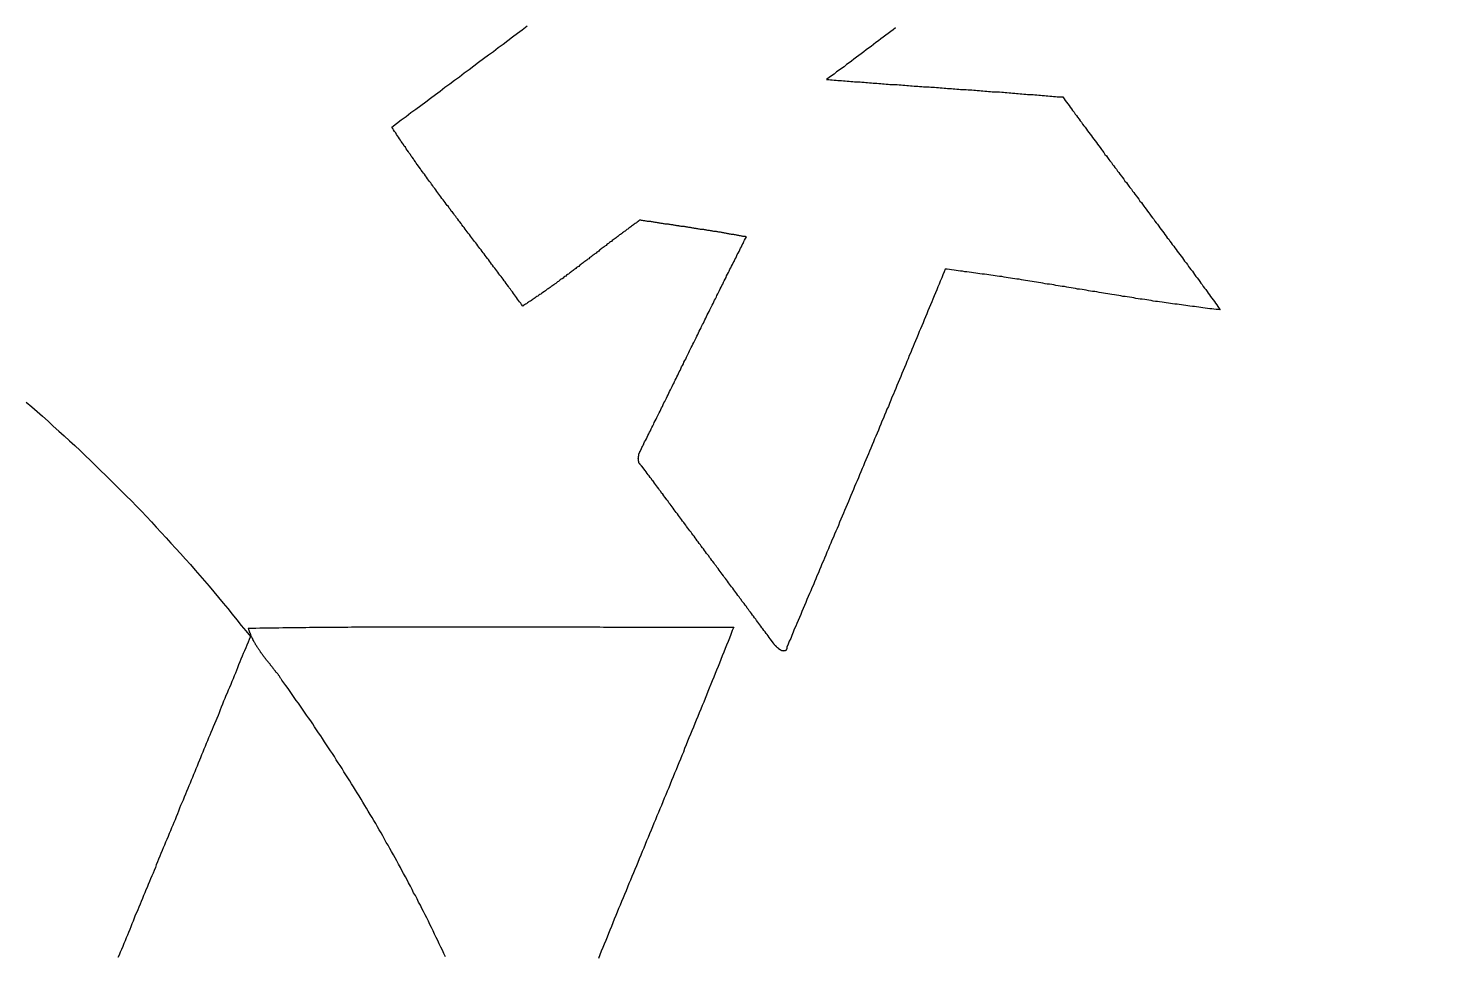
# Model space of a CAD drawing. Extents: x 0 to 712, y 0 to 505.
# Drawn here: x 208.7 to 229.75, y 450.17 to 463.92 of the extents above; entities that cross this region are included whole.
import ezdxf

# ---------------------------------------------------------------- set-up
doc = ezdxf.new("R2010")
doc.units = 0
doc.layers.add('GRAVIRANJE', color=3, linetype='CONTINUOUS')
doc.layers.add('IZREZ', color=7, linetype='CONTINUOUS')

msp = doc.modelspace()

# ---------------------------------------------------------------- linework, layer by layer
at = {"layer": 'GRAVIRANJE'}
for points in [[(221.541, 463.925), (221.507, 463.899), (221.472, 463.873), (221.433, 463.843), (221.398, 463.816), (221.358, 463.79), (221.324, 463.764), (221.289, 463.734), (221.25, 463.708), (221.215, 463.681), (221.18, 463.651), (221.141, 463.625), (221.106, 463.599), (221.071, 463.572), (221.032, 463.542), (220.997, 463.516), (220.962, 463.49), (220.923, 463.464), (220.888, 463.433), (220.853, 463.407), (220.814, 463.381), (220.779, 463.35), (220.74, 463.324), (220.705, 463.298), (220.67, 463.272), (220.631, 463.241), (220.596, 463.215), (220.561, 463.189), (220.522, 463.159), (220.553, 463.159), (220.579, 463.154), (220.605, 463.154), (220.635, 463.15), (220.661, 463.15), (220.688, 463.146), (220.718, 463.146), (220.744, 463.146), (220.77, 463.141), (220.797, 463.141), (220.827, 463.137), (220.853, 463.137), (220.879, 463.133), (220.91, 463.133), (220.936, 463.128), (220.962, 463.128), (220.993, 463.124), (221.019, 463.124), (221.045, 463.119), (221.075, 463.119), (221.101, 463.115), (221.128, 463.115), (221.158, 463.111), (221.184, 463.111), (221.21, 463.106), (221.241, 463.106), (221.267, 463.106), (221.293, 463.102), (221.324, 463.102), (221.35, 463.098), (221.376, 463.098), (221.402, 463.093), (221.433, 463.093), (221.459, 463.089), (221.485, 463.089), (221.515, 463.085), (221.541, 463.085), (221.568, 463.085), (221.598, 463.08), (221.624, 463.08), (221.65, 463.076), (221.681, 463.076), (221.707, 463.072), (221.733, 463.072), (221.764, 463.067), (221.79, 463.067), (221.816, 463.063), (221.846, 463.063), (221.872, 463.063), (221.899, 463.058), (221.929, 463.058), (221.955, 463.054), (221.981, 463.054), (222.012, 463.05), (222.038, 463.05), (222.064, 463.045), (222.095, 463.045), (222.121, 463.045), (222.147, 463.041), (222.177, 463.041), (222.204, 463.037), (222.23, 463.037), (222.26, 463.032), (222.286, 463.032), (222.312, 463.028), (222.343, 463.028), (222.369, 463.028), (222.395, 463.024), (222.421, 463.024), (222.452, 463.019), (222.478, 463.019), (222.504, 463.015), (222.535, 463.015), (222.561, 463.011), (222.587, 463.011), (222.617, 463.006), (222.643, 463.006), (222.67, 463.006), (222.7, 463.002), (222.726, 463.002), (222.752, 462.997), (222.783, 462.997), (222.809, 462.993), (222.835, 462.993), (222.866, 462.989), (222.892, 462.989), (222.918, 462.984), (222.948, 462.984), (222.975, 462.98), (223.001, 462.98), (223.031, 462.98), (223.057, 462.976), (223.083, 462.976), (223.114, 462.971), (223.14, 462.971), (223.166, 462.967), (223.192, 462.967), (223.223, 462.963), (223.249, 462.963), (223.275, 462.958), (223.306, 462.958), (223.332, 462.954), (223.358, 462.954), (223.388, 462.95), (223.414, 462.95), (223.441, 462.945), (223.471, 462.945), (223.497, 462.941), (223.523, 462.941), (223.554, 462.937), (223.58, 462.937), (223.606, 462.932), (223.632, 462.932), (223.663, 462.928), (223.689, 462.928), (223.715, 462.923), (223.746, 462.923), (223.772, 462.919), (223.798, 462.919), (223.828, 462.915), (223.854, 462.915), (223.881, 462.91), (223.911, 462.91), (223.937, 462.906), (223.963, 462.906), (223.989, 462.902), (224.02, 462.902), (224.037, 462.876), (224.055, 462.849), (224.072, 462.823), (224.094, 462.801), (224.111, 462.775), (224.129, 462.749), (224.146, 462.727), (224.164, 462.701), (224.185, 462.675), (224.203, 462.649), (224.22, 462.627), (224.238, 462.601), (224.26, 462.575), (224.277, 462.549), (224.294, 462.527), (224.312, 462.501), (224.329, 462.475), (224.351, 462.453), (224.368, 462.427), (224.386, 462.401), (224.403, 462.375), (224.425, 462.353), (224.442, 462.327), (224.46, 462.301), (224.477, 462.279), (224.499, 462.253), (224.517, 462.226), (224.534, 462.205), (224.551, 462.179), (224.573, 462.152), (224.591, 462.126), (224.608, 462.105), (224.625, 462.078), (224.643, 462.052), (224.665, 462.03), (224.682, 462.004), (224.7, 461.978), (224.717, 461.956), (224.739, 461.93), (224.756, 461.904), (224.774, 461.882), (224.791, 461.856), (224.813, 461.83), (224.83, 461.804), (224.848, 461.782), (224.865, 461.756), (224.887, 461.73), (224.904, 461.708), (224.922, 461.682), (224.939, 461.656), (224.961, 461.634), (224.978, 461.608), (224.996, 461.582), (225.013, 461.56), (225.035, 461.534), (225.052, 461.508), (225.07, 461.486), (225.087, 461.46), (225.109, 461.434), (225.126, 461.412), (225.144, 461.386), (225.161, 461.36), (225.183, 461.338), (225.2, 461.312), (225.218, 461.286), (225.235, 461.264), (225.253, 461.238), (225.274, 461.212), (225.292, 461.185), (225.309, 461.164), (225.327, 461.137), (225.349, 461.111), (225.366, 461.09), (225.383, 461.063), (225.401, 461.037), (225.423, 461.016), (225.44, 460.989), (225.457, 460.963), (225.475, 460.941), (225.497, 460.915), (225.514, 460.889), (225.531, 460.867), (225.549, 460.841), (225.566, 460.815), (225.588, 460.793), (225.606, 460.767), (225.623, 460.741), (225.64, 460.715), (225.662, 460.693), (225.68, 460.667), (225.697, 460.641), (225.714, 460.619), (225.732, 460.593), (225.754, 460.567), (225.771, 460.545), (225.789, 460.519), (225.806, 460.493), (225.823, 460.471), (225.845, 460.445), (225.863, 460.419), (225.88, 460.393), (225.897, 460.371), (225.915, 460.345), (225.937, 460.319), (225.954, 460.297), (225.971, 460.271), (225.989, 460.244), (226.006, 460.223), (226.028, 460.197), (226.046, 460.17), (226.063, 460.144), (226.08, 460.123), (226.098, 460.096), (226.115, 460.07), (226.137, 460.048), (226.154, 460.022), (226.172, 459.996), (226.189, 459.97), (226.207, 459.948), (226.224, 459.922), (226.246, 459.896), (226.263, 459.87), (226.281, 459.848), (226.298, 459.822), (226.316, 459.796), (226.333, 459.77), (226.35, 459.748), (226.32, 459.752), (226.289, 459.752), (226.255, 459.757), (226.224, 459.761), (226.194, 459.765), (226.159, 459.77), (226.128, 459.774), (226.093, 459.778), (226.063, 459.783), (226.032, 459.787), (225.998, 459.791), (225.967, 459.796), (225.937, 459.8), (225.902, 459.805), (225.871, 459.809), (225.841, 459.813), (225.806, 459.818), (225.775, 459.822), (225.741, 459.826), (225.71, 459.831), (225.68, 459.835), (225.645, 459.839), (225.614, 459.844), (225.584, 459.848), (225.549, 459.852), (225.518, 459.857), (225.488, 459.861), (225.453, 459.866), (225.423, 459.87), (225.392, 459.874), (225.357, 459.879), (225.327, 459.887), (225.292, 459.892), (225.261, 459.896), (225.231, 459.9), (225.196, 459.905), (225.166, 459.909), (225.135, 459.913), (225.1, 459.918), (225.07, 459.927), (225.039, 459.931), (225.004, 459.935), (224.974, 459.94), (224.943, 459.944), (224.909, 459.948), (224.878, 459.957), (224.848, 459.961), (224.813, 459.966), (224.782, 459.97), (224.747, 459.974), (224.717, 459.979), (224.686, 459.987), (224.652, 459.992), (224.621, 459.996), (224.591, 460.001), (224.556, 460.005), (224.525, 460.014), (224.495, 460.018), (224.46, 460.022), (224.429, 460.027), (224.399, 460.031), (224.364, 460.04), (224.334, 460.044), (224.303, 460.048), (224.268, 460.053), (224.238, 460.057), (224.207, 460.066), (224.172, 460.07), (224.142, 460.075), (224.107, 460.079), (224.077, 460.083), (224.046, 460.092), (224.011, 460.096), (223.981, 460.101), (223.95, 460.105), (223.915, 460.109), (223.885, 460.118), (223.854, 460.123), (223.82, 460.127), (223.789, 460.131), (223.759, 460.136), (223.724, 460.144), (223.693, 460.149), (223.658, 460.153), (223.628, 460.157), (223.597, 460.162), (223.563, 460.17), (223.532, 460.175), (223.502, 460.179), (223.467, 460.184), (223.436, 460.188), (223.406, 460.192), (223.371, 460.201), (223.34, 460.205), (223.306, 460.21), (223.275, 460.214), (223.245, 460.218), (223.21, 460.223), (223.179, 460.227), (223.149, 460.231), (223.114, 460.24), (223.083, 460.244), (223.049, 460.249), (223.018, 460.253), (222.988, 460.258), (222.953, 460.262), (222.922, 460.266), (222.892, 460.271), (222.857, 460.275), (222.826, 460.279), (222.792, 460.284), (222.761, 460.288), (222.731, 460.292), (222.696, 460.297), (222.665, 460.301), (222.63, 460.305), (222.6, 460.31), (222.569, 460.314), (222.535, 460.319), (222.504, 460.323), (222.469, 460.327), (222.439, 460.332), (222.408, 460.336), (222.373, 460.34), (222.343, 460.345), (222.308, 460.349), (222.278, 460.353), (222.26, 460.31), (222.243, 460.266), (222.225, 460.223), (222.204, 460.175), (222.186, 460.131), (222.169, 460.088), (222.151, 460.044), (222.134, 460.001), (222.112, 459.957), (222.095, 459.909), (222.077, 459.866), (222.06, 459.822), (222.042, 459.778), (222.021, 459.735), (222.003, 459.691), (221.986, 459.643), (221.968, 459.6), (221.951, 459.556), (221.929, 459.513), (221.912, 459.469), (221.894, 459.426), (221.877, 459.382), (221.859, 459.334), (221.838, 459.291), (221.82, 459.247), (221.803, 459.203), (221.785, 459.16), (221.768, 459.116), (221.746, 459.073), (221.729, 459.025), (221.711, 458.981), (221.694, 458.938), (221.676, 458.894), (221.655, 458.851), (221.637, 458.807), (221.62, 458.763), (221.602, 458.716), (221.581, 458.672), (221.563, 458.628), (221.546, 458.585), (221.528, 458.541), (221.511, 458.498), (221.489, 458.454), (221.472, 458.411), (221.454, 458.363), (221.437, 458.319), (221.415, 458.276), (221.398, 458.232), (221.38, 458.188), (221.363, 458.145), (221.341, 458.101), (221.324, 458.053), (221.306, 458.01), (221.289, 457.966), (221.271, 457.923), (221.25, 457.879), (221.232, 457.836), (221.215, 457.792), (221.197, 457.749), (221.175, 457.701), (221.158, 457.657), (221.141, 457.613), (221.123, 457.57), (221.101, 457.526), (221.084, 457.483), (221.067, 457.439), (221.049, 457.396), (221.027, 457.348), (221.01, 457.304), (220.993, 457.261), (220.975, 457.217), (220.953, 457.174), (220.936, 457.13), (220.918, 457.086), (220.901, 457.043), (220.879, 456.999), (220.862, 456.951), (220.844, 456.908), (220.827, 456.864), (220.805, 456.821), (220.788, 456.777), (220.77, 456.734), (220.753, 456.69), (220.731, 456.646), (220.714, 456.603), (220.696, 456.555), (220.679, 456.511), (220.657, 456.468), (220.64, 456.424), (220.622, 456.381), (220.601, 456.337), (220.583, 456.294), (220.566, 456.25), (220.548, 456.206), (220.526, 456.159), (220.509, 456.115), (220.492, 456.071), (220.474, 456.028), (220.452, 455.984), (220.435, 455.941), (220.418, 455.897), (220.4, 455.854), (220.378, 455.81), (220.361, 455.762), (220.344, 455.719), (220.326, 455.675), (220.304, 455.631), (220.287, 455.588), (220.269, 455.544), (220.248, 455.501), (220.23, 455.457), (220.213, 455.414), (220.195, 455.37), (220.174, 455.322), (220.156, 455.279), (220.139, 455.235), (220.121, 455.192), (220.1, 455.148), (220.082, 455.104), (220.065, 455.061), (220.043, 455.017), (220.026, 454.974), (220.008, 454.926), (219.991, 454.882), (219.969, 454.839), (219.951, 454.795), (219.934, 454.752), (219.934, 454.747), (219.934, 454.747), (219.934, 454.743), (219.93, 454.739), (219.93, 454.739), (219.93, 454.734), (219.93, 454.734), (219.93, 454.73), (219.93, 454.725), (219.925, 454.725), (219.925, 454.721), (219.925, 454.721), (219.925, 454.717), (219.925, 454.717), (219.921, 454.717), (219.921, 454.712), (219.921, 454.712), (219.921, 454.708), (219.917, 454.708), (219.917, 454.708), (219.917, 454.704), (219.917, 454.704), (219.912, 454.704), (219.912, 454.704), (219.912, 454.699), (219.912, 454.699), (219.908, 454.699), (219.908, 454.699), (219.908, 454.699), (219.904, 454.695), (219.904, 454.695), (219.904, 454.695), (219.899, 454.695), (219.899, 454.695), (219.899, 454.695), (219.895, 454.695), (219.895, 454.695), (219.89, 454.695), (219.89, 454.695), (219.89, 454.691), (219.886, 454.691), (219.886, 454.691), (219.886, 454.691), (219.882, 454.695), (219.882, 454.695), (219.877, 454.695), (219.877, 454.695), (219.877, 454.695), (219.873, 454.695), (219.873, 454.695), (219.869, 454.695), (219.869, 454.695), (219.869, 454.695), (219.864, 454.695), (219.864, 454.699), (219.86, 454.699), (219.86, 454.699), (219.856, 454.699), (219.856, 454.699), (219.856, 454.699), (219.851, 454.704), (219.851, 454.704), (219.847, 454.704), (219.847, 454.704), (219.843, 454.708), (219.843, 454.708), (219.843, 454.708), (219.838, 454.708), (219.838, 454.712), (219.834, 454.712), (219.834, 454.712), (219.829, 454.712), (219.829, 454.717), (219.829, 454.717), (219.825, 454.717), (219.825, 454.721), (219.821, 454.721), (219.821, 454.721), (219.816, 454.721), (219.816, 454.725), (219.816, 454.725), (219.812, 454.725), (219.812, 454.73), (219.808, 454.73), (219.808, 454.73), (219.803, 454.734), (219.803, 454.734), (219.803, 454.734), (219.799, 454.739), (219.799, 454.739), (219.795, 454.739), (219.795, 454.743), (219.795, 454.743), (219.79, 454.747), (219.79, 454.747), (219.79, 454.747), (219.786, 454.752), (219.786, 454.752), (219.782, 454.752), (219.782, 454.756), (219.782, 454.756), (219.777, 454.756), (219.777, 454.76), (219.777, 454.76), (219.773, 454.76), (219.773, 454.765), (219.773, 454.765), (219.769, 454.765), (219.769, 454.769), (219.769, 454.769), (219.764, 454.769), (219.764, 454.773), (219.764, 454.773), (219.764, 454.773), (219.76, 454.778), (219.76, 454.778), (219.76, 454.778), (219.755, 454.782), (219.755, 454.782), (219.755, 454.782), (219.755, 454.786), (219.751, 454.786), (219.751, 454.786), (219.751, 454.786), (219.751, 454.791), (219.751, 454.791), (219.747, 454.791), (219.734, 454.813), (219.716, 454.834), (219.703, 454.852), (219.686, 454.874), (219.673, 454.895), (219.655, 454.917), (219.642, 454.939), (219.625, 454.956), (219.612, 454.978), (219.594, 455), (219.577, 455.022), (219.564, 455.039), (219.546, 455.061), (219.533, 455.083), (219.516, 455.104), (219.503, 455.122), (219.485, 455.144), (219.472, 455.165), (219.455, 455.187), (219.437, 455.209), (219.424, 455.226), (219.407, 455.248), (219.394, 455.27), (219.376, 455.292), (219.363, 455.309), (219.346, 455.331), (219.333, 455.353), (219.315, 455.374), (219.302, 455.396), (219.285, 455.414), (219.268, 455.435), (219.255, 455.457), (219.237, 455.479), (219.224, 455.496), (219.207, 455.518), (219.194, 455.54), (219.176, 455.562), (219.163, 455.579), (219.146, 455.601), (219.133, 455.623), (219.115, 455.645), (219.098, 455.666), (219.085, 455.684), (219.067, 455.706), (219.054, 455.727), (219.037, 455.749), (219.024, 455.767), (219.006, 455.788), (218.993, 455.81), (218.976, 455.832), (218.958, 455.854), (218.945, 455.871), (218.928, 455.893), (218.915, 455.915), (218.897, 455.936), (218.884, 455.954), (218.867, 455.976), (218.854, 455.997), (218.836, 456.019), (218.823, 456.037), (218.806, 456.058), (218.788, 456.08), (218.775, 456.102), (218.758, 456.124), (218.745, 456.141), (218.727, 456.163), (218.714, 456.185), (218.697, 456.206), (218.684, 456.224), (218.666, 456.246), (218.653, 456.267), (218.636, 456.289), (218.619, 456.311), (218.605, 456.328), (218.588, 456.35), (218.575, 456.372), (218.558, 456.394), (218.544, 456.411), (218.527, 456.433), (218.514, 456.455), (218.497, 456.477), (218.483, 456.494), (218.466, 456.516), (218.449, 456.538), (218.436, 456.559), (218.418, 456.581), (218.405, 456.599), (218.388, 456.62), (218.375, 456.642), (218.357, 456.664), (218.344, 456.681), (218.327, 456.703), (218.314, 456.725), (218.296, 456.747), (218.279, 456.764), (218.266, 456.786), (218.248, 456.808), (218.235, 456.829), (218.218, 456.851), (218.205, 456.869), (218.187, 456.89), (218.174, 456.912), (218.157, 456.934), (218.144, 456.951), (218.126, 456.973), (218.109, 456.995), (218.096, 457.017), (218.078, 457.034), (218.065, 457.056), (218.048, 457.078), (218.035, 457.099), (218.017, 457.121), (218.004, 457.139), (217.987, 457.16), (217.974, 457.182), (217.956, 457.204), (217.939, 457.221), (217.926, 457.243), (217.908, 457.265), (217.895, 457.287), (217.878, 457.304), (217.865, 457.326), (217.848, 457.348), (217.834, 457.37), (217.817, 457.391), (217.804, 457.409), (217.787, 457.431), (217.782, 457.435), (217.782, 457.435), (217.778, 457.439), (217.778, 457.439), (217.773, 457.444), (217.773, 457.444), (217.769, 457.448), (217.769, 457.448), (217.765, 457.452), (217.765, 457.457), (217.76, 457.457), (217.76, 457.461), (217.756, 457.461), (217.756, 457.465), (217.756, 457.465), (217.752, 457.47), (217.752, 457.474), (217.747, 457.474), (217.747, 457.478), (217.747, 457.478), (217.747, 457.483), (217.743, 457.483), (217.743, 457.487), (217.743, 457.492), (217.743, 457.492), (217.739, 457.496), (217.739, 457.496), (217.739, 457.5), (217.739, 457.505), (217.739, 457.505), (217.734, 457.509), (217.734, 457.509), (217.734, 457.513), (217.734, 457.518), (217.734, 457.518), (217.734, 457.522), (217.734, 457.522), (217.734, 457.526), (217.734, 457.531), (217.734, 457.531), (217.734, 457.535), (217.73, 457.539), (217.73, 457.539), (217.73, 457.544), (217.73, 457.544), (217.73, 457.548), (217.734, 457.552), (217.734, 457.552), (217.734, 457.557), (217.734, 457.561), (217.734, 457.561), (217.734, 457.566), (217.734, 457.566), (217.734, 457.57), (217.734, 457.574), (217.734, 457.574), (217.734, 457.579), (217.734, 457.583), (217.739, 457.583), (217.739, 457.587), (217.739, 457.592), (217.739, 457.592), (217.739, 457.596), (217.739, 457.596), (217.743, 457.6), (217.743, 457.605), (217.743, 457.605), (217.743, 457.609), (217.743, 457.613), (217.747, 457.613), (217.747, 457.618), (217.747, 457.622), (217.747, 457.622), (217.747, 457.627), (217.752, 457.627), (217.752, 457.631), (217.752, 457.635), (217.752, 457.635), (217.756, 457.64), (217.756, 457.644), (217.756, 457.644), (217.756, 457.648), (217.76, 457.653), (217.76, 457.653), (217.76, 457.657), (217.765, 457.657), (217.765, 457.661), (217.765, 457.666), (217.765, 457.666), (217.769, 457.67), (217.769, 457.674), (217.769, 457.674), (217.773, 457.679), (217.773, 457.679), (217.773, 457.683), (217.778, 457.688), (217.778, 457.688), (217.778, 457.692), (217.778, 457.696), (217.782, 457.696), (217.782, 457.701), (217.782, 457.701), (217.787, 457.705), (217.787, 457.709), (217.787, 457.709), (217.791, 457.714), (217.791, 457.714), (217.791, 457.718), (217.791, 457.722), (217.795, 457.722), (217.795, 457.727), (217.795, 457.727), (217.8, 457.731), (217.8, 457.735), (217.8, 457.735), (217.804, 457.74), (217.804, 457.74), (217.804, 457.744), (217.804, 457.749), (217.808, 457.749), (217.808, 457.753), (217.808, 457.753), (217.813, 457.757), (217.813, 457.757), (217.813, 457.762), (217.813, 457.766), (217.817, 457.766), (217.826, 457.792), (217.839, 457.814), (217.852, 457.84), (217.865, 457.862), (217.874, 457.888), (217.887, 457.91), (217.9, 457.936), (217.913, 457.958), (217.922, 457.984), (217.935, 458.006), (217.948, 458.032), (217.961, 458.058), (217.969, 458.08), (217.983, 458.106), (217.996, 458.127), (218.009, 458.154), (218.017, 458.175), (218.03, 458.202), (218.044, 458.223), (218.057, 458.249), (218.065, 458.271), (218.078, 458.297), (218.091, 458.319), (218.1, 458.345), (218.113, 458.371), (218.126, 458.393), (218.139, 458.419), (218.148, 458.441), (218.161, 458.467), (218.174, 458.489), (218.187, 458.515), (218.196, 458.537), (218.209, 458.563), (218.222, 458.585), (218.235, 458.611), (218.244, 458.637), (218.257, 458.659), (218.27, 458.685), (218.279, 458.707), (218.292, 458.733), (218.305, 458.755), (218.318, 458.781), (218.327, 458.803), (218.34, 458.829), (218.353, 458.851), (218.362, 458.877), (218.375, 458.903), (218.388, 458.925), (218.401, 458.951), (218.409, 458.973), (218.423, 458.999), (218.436, 459.02), (218.449, 459.047), (218.457, 459.068), (218.47, 459.095), (218.483, 459.116), (218.492, 459.142), (218.505, 459.169), (218.518, 459.19), (218.531, 459.216), (218.54, 459.238), (218.553, 459.264), (218.566, 459.286), (218.579, 459.312), (218.588, 459.334), (218.601, 459.36), (218.614, 459.382), (218.623, 459.408), (218.636, 459.434), (218.649, 459.456), (218.662, 459.482), (218.671, 459.504), (218.684, 459.53), (218.697, 459.552), (218.71, 459.578), (218.719, 459.6), (218.732, 459.626), (218.745, 459.648), (218.754, 459.674), (218.767, 459.7), (218.78, 459.722), (218.793, 459.748), (218.801, 459.77), (218.815, 459.796), (218.828, 459.818), (218.841, 459.844), (218.849, 459.866), (218.862, 459.892), (218.876, 459.913), (218.889, 459.94), (218.897, 459.961), (218.91, 459.987), (218.923, 460.014), (218.937, 460.035), (218.945, 460.062), (218.958, 460.083), (218.971, 460.109), (218.984, 460.131), (218.993, 460.157), (219.006, 460.179), (219.019, 460.205), (219.032, 460.227), (219.041, 460.253), (219.054, 460.275), (219.067, 460.301), (219.08, 460.323), (219.089, 460.349), (219.102, 460.371), (219.115, 460.397), (219.128, 460.419), (219.137, 460.445), (219.15, 460.467), (219.163, 460.493), (219.176, 460.515), (219.185, 460.541), (219.198, 460.567), (219.211, 460.589), (219.224, 460.615), (219.237, 460.637), (219.246, 460.663), (219.259, 460.684), (219.272, 460.711), (219.285, 460.732), (219.294, 460.759), (219.307, 460.78), (219.32, 460.806), (219.333, 460.828), (219.32, 460.833), (219.307, 460.833), (219.294, 460.837), (219.281, 460.837), (219.272, 460.841), (219.259, 460.841), (219.246, 460.846), (219.233, 460.846), (219.22, 460.85), (219.207, 460.85), (219.198, 460.854), (219.185, 460.854), (219.172, 460.859), (219.159, 460.859), (219.146, 460.863), (219.133, 460.863), (219.124, 460.867), (219.111, 460.867), (219.098, 460.872), (219.085, 460.872), (219.072, 460.876), (219.058, 460.876), (219.05, 460.88), (219.037, 460.88), (219.024, 460.885), (219.011, 460.885), (218.997, 460.889), (218.984, 460.889), (218.976, 460.894), (218.963, 460.894), (218.95, 460.898), (218.937, 460.898), (218.923, 460.898), (218.91, 460.902), (218.902, 460.902), (218.889, 460.907), (218.876, 460.907), (218.862, 460.911), (218.849, 460.911), (218.836, 460.915), (218.828, 460.915), (218.815, 460.92), (218.801, 460.92), (218.788, 460.924), (218.775, 460.924), (218.762, 460.924), (218.749, 460.928), (218.74, 460.928), (218.727, 460.933), (218.714, 460.933), (218.701, 460.937), (218.688, 460.937), (218.675, 460.941), (218.666, 460.941), (218.653, 460.941), (218.64, 460.946), (218.627, 460.946), (218.614, 460.95), (218.601, 460.95), (218.588, 460.955), (218.579, 460.955), (218.566, 460.955), (218.553, 460.959), (218.54, 460.959), (218.527, 460.963), (218.514, 460.963), (218.505, 460.968), (218.492, 460.968), (218.479, 460.968), (218.466, 460.972), (218.453, 460.972), (218.44, 460.976), (218.427, 460.976), (218.418, 460.981), (218.405, 460.981), (218.392, 460.981), (218.379, 460.985), (218.366, 460.985), (218.353, 460.989), (218.34, 460.989), (218.331, 460.994), (218.318, 460.994), (218.305, 460.994), (218.292, 460.998), (218.279, 460.998), (218.266, 461.002), (218.253, 461.002), (218.244, 461.007), (218.231, 461.007), (218.218, 461.007), (218.205, 461.011), (218.192, 461.011), (218.179, 461.016), (218.17, 461.016), (218.157, 461.016), (218.144, 461.02), (218.131, 461.02), (218.118, 461.024), (218.105, 461.024), (218.091, 461.029), (218.083, 461.029), (218.07, 461.029), (218.057, 461.033), (218.044, 461.033), (218.03, 461.037), (218.017, 461.037), (218.004, 461.042), (217.996, 461.042), (217.983, 461.042), (217.969, 461.046), (217.956, 461.046), (217.943, 461.05), (217.93, 461.05), (217.917, 461.055), (217.908, 461.055), (217.895, 461.055), (217.882, 461.059), (217.869, 461.059), (217.856, 461.063), (217.843, 461.063), (217.83, 461.068), (217.821, 461.068), (217.808, 461.068), (217.795, 461.072), (217.782, 461.072), (217.769, 461.076), (217.756, 461.076), (217.743, 461.068), (217.73, 461.059), (217.717, 461.046), (217.704, 461.037), (217.686, 461.029), (217.673, 461.02), (217.66, 461.007), (217.647, 460.998), (217.634, 460.989), (217.621, 460.976), (217.608, 460.968), (217.591, 460.959), (217.577, 460.946), (217.564, 460.937), (217.551, 460.928), (217.538, 460.915), (217.525, 460.907), (217.512, 460.898), (217.499, 460.889), (217.482, 460.876), (217.469, 460.867), (217.455, 460.859), (217.442, 460.846), (217.429, 460.837), (217.416, 460.824), (217.403, 460.815), (217.39, 460.806), (217.377, 460.793), (217.36, 460.785), (217.347, 460.776), (217.334, 460.763), (217.32, 460.754), (217.307, 460.745), (217.294, 460.732), (217.281, 460.724), (217.268, 460.715), (217.255, 460.702), (217.238, 460.693), (217.225, 460.684), (217.212, 460.671), (217.198, 460.663), (217.185, 460.65), (217.172, 460.641), (217.159, 460.632), (217.146, 460.619), (217.133, 460.61), (217.12, 460.602), (217.107, 460.589), (217.09, 460.58), (217.077, 460.567), (217.063, 460.558), (217.05, 460.549), (217.037, 460.536), (217.024, 460.528), (217.011, 460.519), (216.998, 460.506), (216.985, 460.497), (216.972, 460.484), (216.955, 460.475), (216.941, 460.467), (216.928, 460.454), (216.915, 460.445), (216.902, 460.436), (216.889, 460.423), (216.876, 460.414), (216.863, 460.406), (216.85, 460.393), (216.837, 460.384), (216.819, 460.375), (216.806, 460.362), (216.793, 460.353), (216.78, 460.34), (216.767, 460.332), (216.754, 460.323), (216.741, 460.31), (216.728, 460.301), (216.715, 460.292), (216.698, 460.279), (216.684, 460.271), (216.671, 460.262), (216.658, 460.249), (216.645, 460.24), (216.632, 460.231), (216.619, 460.218), (216.606, 460.21), (216.589, 460.201), (216.576, 460.192), (216.562, 460.179), (216.549, 460.17), (216.536, 460.162), (216.523, 460.149), (216.51, 460.14), (216.493, 460.131), (216.48, 460.118), (216.467, 460.109), (216.454, 460.101), (216.441, 460.092), (216.427, 460.079), (216.414, 460.07), (216.397, 460.062), (216.384, 460.053), (216.371, 460.04), (216.358, 460.031), (216.345, 460.022), (216.332, 460.014), (216.314, 460.001), (216.301, 459.992), (216.288, 459.983), (216.275, 459.974), (216.262, 459.966), (216.245, 459.953), (216.231, 459.944), (216.218, 459.935), (216.205, 459.927), (216.192, 459.918), (216.175, 459.905), (216.162, 459.896), (216.149, 459.887), (216.136, 459.879), (216.118, 459.87), (216.105, 459.861), (216.092, 459.852), (216.079, 459.839), (216.062, 459.831), (216.048, 459.822), (216.035, 459.813), (216.022, 459.805), (216.005, 459.826), (215.992, 459.848), (215.974, 459.866), (215.961, 459.887), (215.944, 459.909), (215.931, 459.931), (215.913, 459.953), (215.9, 459.97), (215.883, 459.992), (215.87, 460.014), (215.852, 460.035), (215.839, 460.057), (215.822, 460.075), (215.809, 460.096), (215.791, 460.118), (215.778, 460.14), (215.761, 460.162), (215.748, 460.179), (215.73, 460.201), (215.717, 460.223), (215.7, 460.244), (215.683, 460.262), (215.67, 460.284), (215.652, 460.305), (215.639, 460.327), (215.622, 460.345), (215.609, 460.366), (215.591, 460.388), (215.574, 460.41), (215.561, 460.427), (215.543, 460.449), (215.53, 460.471), (215.513, 460.493), (215.5, 460.51), (215.482, 460.532), (215.465, 460.554), (215.452, 460.576), (215.434, 460.593), (215.421, 460.615), (215.404, 460.637), (215.386, 460.658), (215.373, 460.676), (215.356, 460.698), (215.343, 460.719), (215.325, 460.741), (215.308, 460.759), (215.295, 460.78), (215.277, 460.802), (215.264, 460.819), (215.247, 460.841), (215.234, 460.863), (215.216, 460.885), (215.199, 460.902), (215.186, 460.924), (215.169, 460.946), (215.156, 460.968), (215.138, 460.985), (215.121, 461.007), (215.108, 461.029), (215.09, 461.05), (215.077, 461.068), (215.06, 461.09), (215.042, 461.111), (215.029, 461.133), (215.012, 461.151), (214.999, 461.172), (214.981, 461.194), (214.964, 461.212), (214.951, 461.233), (214.933, 461.255), (214.92, 461.277), (214.903, 461.294), (214.89, 461.316), (214.872, 461.338), (214.859, 461.36), (214.842, 461.377), (214.824, 461.399), (214.811, 461.421), (214.794, 461.442), (214.781, 461.464), (214.763, 461.482), (214.75, 461.503), (214.733, 461.525), (214.72, 461.547), (214.702, 461.564), (214.689, 461.586), (214.672, 461.608), (214.659, 461.63), (214.641, 461.651), (214.628, 461.669), (214.611, 461.691), (214.598, 461.712), (214.581, 461.734), (214.567, 461.756), (214.55, 461.773), (214.537, 461.795), (214.52, 461.817), (214.506, 461.839), (214.489, 461.861), (214.476, 461.878), (214.459, 461.9), (214.445, 461.922), (214.432, 461.943), (214.415, 461.965), (214.402, 461.987), (214.384, 462.009), (214.371, 462.026), (214.358, 462.048), (214.341, 462.07), (214.328, 462.091), (214.31, 462.113), (214.297, 462.135), (214.284, 462.157), (214.267, 462.174), (214.254, 462.196), (214.241, 462.218), (214.223, 462.24), (214.21, 462.261), (214.197, 462.283), (214.18, 462.305), (214.167, 462.327), (214.154, 462.348), (214.141, 462.37), (214.123, 462.392), (214.11, 462.414), (214.097, 462.436), (214.084, 462.457), (214.154, 462.51), (214.223, 462.562), (214.297, 462.614), (214.367, 462.671), (214.441, 462.723), (214.511, 462.775), (214.585, 462.828), (214.655, 462.884), (214.729, 462.937), (214.798, 462.989), (214.868, 463.045), (214.942, 463.098), (215.012, 463.15), (215.086, 463.202), (215.156, 463.259), (215.23, 463.311), (215.299, 463.363), (215.369, 463.42), (215.443, 463.472), (215.513, 463.525), (215.587, 463.577), (215.656, 463.633), (215.73, 463.686), (215.8, 463.738), (215.87, 463.795), (215.944, 463.847), (216.014, 463.899), (216.088, 463.956)], [(208.669, 458.38), (208.752, 458.31), (208.831, 458.241), (208.913, 458.171), (208.992, 458.097), (209.07, 458.027), (209.153, 457.953), (209.231, 457.884), (209.31, 457.809), (209.388, 457.74), (209.467, 457.666), (209.541, 457.592), (209.619, 457.518), (209.697, 457.444), (209.771, 457.37), (209.85, 457.295), (209.924, 457.221), (210.002, 457.143), (210.076, 457.069), (210.15, 456.991), (210.229, 456.917), (210.303, 456.838), (210.377, 456.764), (210.451, 456.686), (210.525, 456.607), (210.595, 456.529), (210.669, 456.45), (210.743, 456.372), (210.813, 456.294), (210.887, 456.215), (210.956, 456.137), (211.026, 456.054), (211.1, 455.976), (211.17, 455.893), (211.239, 455.814), (211.309, 455.732), (211.379, 455.653), (211.449, 455.571), (211.518, 455.488), (211.584, 455.405), (211.653, 455.322), (211.719, 455.239), (211.788, 455.157), (211.854, 455.074), (211.919, 454.991), (211.989, 454.908), (211.971, 454.865), (211.954, 454.826), (211.936, 454.782), (211.919, 454.739), (211.902, 454.699), (211.884, 454.656), (211.867, 454.617), (211.849, 454.573), (211.832, 454.534), (211.814, 454.49), (211.797, 454.447), (211.784, 454.407), (211.767, 454.364), (211.749, 454.325), (211.732, 454.281), (211.714, 454.242), (211.697, 454.198), (211.679, 454.155), (211.662, 454.116), (211.645, 454.072), (211.627, 454.033), (211.61, 453.989), (211.592, 453.95), (211.575, 453.907), (211.557, 453.863), (211.54, 453.824), (211.527, 453.78), (211.51, 453.741), (211.492, 453.697), (211.475, 453.658), (211.457, 453.615), (211.44, 453.571), (211.422, 453.532), (211.405, 453.488), (211.388, 453.449), (211.37, 453.406), (211.353, 453.366), (211.335, 453.323), (211.318, 453.279), (211.3, 453.24), (211.283, 453.196), (211.266, 453.157), (211.248, 453.114), (211.235, 453.075), (211.218, 453.031), (211.2, 452.987), (211.183, 452.948), (211.165, 452.905), (211.148, 452.865), (211.131, 452.822), (211.113, 452.783), (211.096, 452.739), (211.078, 452.696), (211.061, 452.656), (211.043, 452.613), (211.026, 452.574), (211.009, 452.53), (210.991, 452.486), (210.974, 452.447), (210.956, 452.404), (210.939, 452.364), (210.926, 452.321), (210.908, 452.282), (210.891, 452.238), (210.874, 452.195), (210.856, 452.155), (210.839, 452.112), (210.821, 452.073), (210.804, 452.029), (210.786, 451.99), (210.769, 451.946), (210.752, 451.903), (210.734, 451.864), (210.717, 451.82), (210.699, 451.781), (210.682, 451.737), (210.664, 451.694), (210.647, 451.654), (210.63, 451.611), (210.612, 451.572), (210.595, 451.528), (210.582, 451.489), (210.564, 451.445), (210.547, 451.402), (210.529, 451.363), (210.512, 451.319), (210.495, 451.28), (210.477, 451.236), (210.46, 451.193), (210.442, 451.154), (210.425, 451.11), (210.407, 451.071), (210.39, 451.027), (210.373, 450.984), (210.355, 450.944), (210.338, 450.901), (210.32, 450.862), (210.303, 450.818), (210.285, 450.779), (210.268, 450.735), (210.251, 450.692), (210.233, 450.653), (210.22, 450.609), (210.203, 450.57), (210.185, 450.526), (210.168, 450.483), (210.15, 450.443), (210.133, 450.4), (210.116, 450.361), (210.098, 450.317), (210.081, 450.274), (210.063, 450.234), (210.046, 450.191), (210.028, 450.152)], [(214.877, 450.165), (214.855, 450.213), (214.833, 450.261), (214.807, 450.308), (214.785, 450.356), (214.763, 450.404), (214.742, 450.452), (214.716, 450.5), (214.694, 450.548), (214.672, 450.596), (214.646, 450.644), (214.624, 450.692), (214.602, 450.74), (214.576, 450.788), (214.554, 450.836), (214.528, 450.879), (214.506, 450.927), (214.48, 450.975), (214.459, 451.023), (214.432, 451.071), (214.406, 451.114), (214.384, 451.162), (214.358, 451.21), (214.332, 451.258), (214.31, 451.306), (214.284, 451.35), (214.258, 451.397), (214.232, 451.445), (214.21, 451.489), (214.184, 451.537), (214.158, 451.585), (214.132, 451.628), (214.106, 451.676), (214.08, 451.724), (214.053, 451.768), (214.027, 451.816), (214.001, 451.859), (213.975, 451.907), (213.949, 451.955), (213.923, 451.999), (213.897, 452.047), (213.87, 452.09), (213.844, 452.138), (213.818, 452.182), (213.792, 452.229), (213.762, 452.273), (213.735, 452.321), (213.709, 452.364), (213.683, 452.408), (213.653, 452.456), (213.627, 452.5), (213.6, 452.547), (213.57, 452.591), (213.544, 452.635), (213.518, 452.682), (213.487, 452.726), (213.461, 452.77), (213.431, 452.818), (213.404, 452.861), (213.374, 452.905), (213.348, 452.953), (213.317, 452.996), (213.291, 453.04), (213.261, 453.083), (213.235, 453.131), (213.204, 453.175), (213.174, 453.218), (213.147, 453.262), (213.117, 453.305), (213.086, 453.349), (213.056, 453.397), (213.03, 453.44), (212.999, 453.484), (212.969, 453.528), (212.938, 453.571), (212.912, 453.615), (212.882, 453.658), (212.851, 453.702), (212.821, 453.745), (212.79, 453.789), (212.76, 453.832), (212.729, 453.876), (212.699, 453.92), (212.668, 453.963), (212.638, 454.007), (212.607, 454.05), (212.577, 454.094), (212.546, 454.137), (212.516, 454.181), (212.485, 454.225), (212.455, 454.264), (212.45, 454.272), (212.446, 454.277), (212.442, 454.285), (212.437, 454.29), (212.433, 454.294), (212.429, 454.303), (212.424, 454.307), (212.424, 454.312), (212.42, 454.32), (212.416, 454.325), (212.411, 454.329), (212.407, 454.338), (212.403, 454.342), (212.398, 454.346), (212.394, 454.355), (212.389, 454.36), (212.385, 454.364), (212.381, 454.373), (212.376, 454.377), (212.368, 454.381), (212.363, 454.39), (212.359, 454.394), (212.355, 454.399), (212.35, 454.407), (212.346, 454.412), (212.342, 454.416), (212.337, 454.425), (212.333, 454.429), (212.328, 454.434), (212.324, 454.442), (212.32, 454.447), (212.315, 454.451), (212.311, 454.46), (212.307, 454.464), (212.302, 454.468), (212.298, 454.477), (212.294, 454.482), (212.289, 454.486), (212.285, 454.49), (212.281, 454.499), (212.276, 454.503), (212.272, 454.508), (212.267, 454.516), (212.263, 454.521), (212.259, 454.525), (212.254, 454.534), (212.246, 454.538), (212.241, 454.542), (212.237, 454.551), (212.233, 454.556), (212.228, 454.56), (212.224, 454.569), (212.22, 454.573), (212.215, 454.577), (212.211, 454.582), (212.206, 454.59), (212.202, 454.595), (212.198, 454.599), (212.193, 454.608), (212.189, 454.612), (212.185, 454.617), (212.18, 454.625), (212.176, 454.63), (212.172, 454.634), (212.167, 454.643), (212.163, 454.647), (212.159, 454.651), (212.154, 454.66), (212.15, 454.664), (212.146, 454.669), (212.141, 454.678), (212.137, 454.682), (212.132, 454.691), (212.128, 454.695), (212.128, 454.699), (212.124, 454.708), (212.119, 454.712), (212.115, 454.717), (212.111, 454.725), (212.106, 454.73), (212.102, 454.734), (212.098, 454.743), (212.093, 454.747), (212.089, 454.756), (212.085, 454.76), (212.085, 454.765), (212.08, 454.773), (212.076, 454.778), (212.071, 454.786), (212.067, 454.791), (212.063, 454.795), (212.058, 454.804), (212.058, 454.808), (212.054, 454.817), (212.05, 454.821), (212.045, 454.83), (212.041, 454.834), (212.041, 454.843), (212.037, 454.847), (212.032, 454.852), (212.028, 454.86), (212.024, 454.865), (212.024, 454.874), (212.019, 454.878), (212.015, 454.887), (212.015, 454.891), (212.01, 454.9), (212.006, 454.904), (212.002, 454.913), (212.002, 454.917), (211.997, 454.926), (211.997, 454.93), (211.993, 454.939), (211.989, 454.943), (211.989, 454.952), (211.984, 454.961), (211.98, 454.965), (211.98, 454.974), (211.976, 454.978), (211.976, 454.987), (211.971, 454.991), (211.971, 455), (211.967, 455.009), (211.967, 455.013), (211.963, 455.022), (211.963, 455.03), (211.958, 455.035), (212.015, 455.035), (212.071, 455.035), (212.128, 455.039), (212.185, 455.039), (212.241, 455.039), (212.298, 455.039), (212.355, 455.039), (212.411, 455.039), (212.468, 455.043), (212.524, 455.043), (212.581, 455.043), (212.638, 455.043), (212.694, 455.043), (212.751, 455.043), (212.808, 455.043), (212.864, 455.048), (212.921, 455.048), (212.978, 455.048), (213.034, 455.048), (213.091, 455.048), (213.147, 455.048), (213.204, 455.048), (213.261, 455.048), (213.317, 455.048), (213.374, 455.048), (213.431, 455.048), (213.487, 455.052), (213.544, 455.052), (213.6, 455.052), (213.657, 455.052), (213.714, 455.052), (213.77, 455.052), (213.827, 455.052), (213.884, 455.052), (213.94, 455.052), (213.997, 455.052), (214.053, 455.052), (214.11, 455.052), (214.167, 455.052), (214.223, 455.052), (214.28, 455.052), (214.337, 455.052), (214.393, 455.052), (214.45, 455.052), (214.506, 455.052), (214.563, 455.052), (214.62, 455.052), (214.676, 455.052), (214.733, 455.052), (214.79, 455.052), (214.846, 455.052), (214.903, 455.052), (214.959, 455.052), (215.016, 455.052), (215.073, 455.052), (215.129, 455.052), (215.186, 455.052), (215.243, 455.052), (215.299, 455.052), (215.356, 455.052), (215.413, 455.052), (215.469, 455.052), (215.526, 455.052), (215.582, 455.052), (215.639, 455.052), (215.696, 455.052), (215.752, 455.052), (215.809, 455.052), (215.866, 455.052), (215.922, 455.052), (215.974, 455.052), (216.031, 455.052), (216.088, 455.052), (216.144, 455.052), (216.201, 455.052), (216.258, 455.052), (216.314, 455.052), (216.371, 455.052), (216.427, 455.052), (216.484, 455.052), (216.541, 455.052), (216.597, 455.052), (216.654, 455.052), (216.711, 455.052), (216.767, 455.052), (216.824, 455.052), (216.88, 455.052), (216.937, 455.052), (216.994, 455.052), (217.05, 455.052), (217.107, 455.052), (217.164, 455.052), (217.22, 455.048), (217.277, 455.048), (217.334, 455.048), (217.39, 455.048), (217.447, 455.048), (217.503, 455.048), (217.56, 455.048), (217.617, 455.048), (217.673, 455.048), (217.73, 455.048), (217.787, 455.048), (217.843, 455.048), (217.9, 455.048), (217.956, 455.048), (218.013, 455.048), (218.07, 455.048), (218.126, 455.048), (218.183, 455.048), (218.24, 455.048), (218.296, 455.048), (218.353, 455.048), (218.409, 455.048), (218.466, 455.048), (218.523, 455.048), (218.579, 455.048), (218.636, 455.048), (218.693, 455.048), (218.749, 455.048), (218.806, 455.048), (218.862, 455.048), (218.919, 455.048), (218.976, 455.048), (219.032, 455.048), (219.089, 455.048), (219.146, 455.048), (219.124, 454.996), (219.102, 454.939), (219.085, 454.887), (219.063, 454.834), (219.041, 454.782), (219.019, 454.73), (218.997, 454.678), (218.976, 454.625), (218.954, 454.569), (218.937, 454.516), (218.915, 454.464), (218.893, 454.412), (218.871, 454.36), (218.849, 454.307), (218.828, 454.255), (218.806, 454.203), (218.784, 454.146), (218.762, 454.094), (218.745, 454.042), (218.723, 453.989), (218.701, 453.937), (218.68, 453.885), (218.658, 453.832), (218.636, 453.78), (218.614, 453.724), (218.592, 453.671), (218.571, 453.619), (218.549, 453.567), (218.527, 453.514), (218.505, 453.462), (218.483, 453.41), (218.462, 453.358), (218.44, 453.305), (218.418, 453.249), (218.401, 453.196), (218.379, 453.144), (218.357, 453.092), (218.335, 453.04), (218.314, 452.987), (218.292, 452.935), (218.27, 452.883), (218.248, 452.831), (218.226, 452.778), (218.205, 452.722), (218.183, 452.669), (218.161, 452.617), (218.139, 452.565), (218.118, 452.513), (218.096, 452.46), (218.074, 452.408), (218.052, 452.356), (218.03, 452.304), (218.009, 452.251), (217.987, 452.195), (217.965, 452.142), (217.943, 452.09), (217.922, 452.038), (217.9, 451.986), (217.878, 451.933), (217.856, 451.881), (217.834, 451.829), (217.813, 451.776), (217.791, 451.724), (217.769, 451.668), (217.747, 451.615), (217.726, 451.563), (217.704, 451.511), (217.682, 451.458), (217.66, 451.406), (217.638, 451.354), (217.617, 451.302), (217.595, 451.249), (217.573, 451.197), (217.551, 451.14), (217.53, 451.088), (217.508, 451.036), (217.486, 450.984), (217.464, 450.931), (217.442, 450.879), (217.421, 450.827), (217.399, 450.775), (217.377, 450.722), (217.355, 450.67), (217.334, 450.613), (217.312, 450.561), (217.29, 450.509), (217.273, 450.457), (217.251, 450.404), (217.229, 450.352), (217.207, 450.3), (217.185, 450.247), (217.164, 450.195), (217.142, 450.139)]]:
    msp.add_lwpolyline(points, dxfattribs=at)
at = {"layer": 'IZREZ'}
msp.add_open_spline([(354.524, 83.816), (356.554, 83.899), (358.583, 83.983), (360.613, 84.066), (360.613, 87.417), (360.613, 90.767), (360.613, 94.117), (358.583, 94.201), (356.554, 94.284), (354.524, 94.368), (354.524, 100.326), (354.524, 106.284), (354.524, 112.241), (354.524, 112.385), (354.524, 112.529), (354.524, 112.673), (352.184, 112.673), (349.845, 112.673), (347.505, 112.673), (347.505, 112.23), (347.505, 111.786), (347.505, 111.342), (346.772, 111.342), (346.039, 111.342), (345.305, 111.342), (345.305, 111.809), (345.305, 112.275), (345.305, 112.742), (344.824, 112.742), (344.343, 112.742), (343.862, 112.742), (343.862, 113.667), (343.862, 114.591), (343.862, 115.516), (344.343, 115.516), (344.824, 115.516), (345.305, 115.516), (345.305, 115.983), (345.305, 116.45), (345.305, 116.916), (346.039, 116.916), (346.772, 116.916), (347.505, 116.916), (347.505, 116.45), (347.505, 115.983), (347.505, 115.516), (349.845, 115.516), (352.184, 115.516), (354.524, 115.516), (354.524, 115.683), (354.524, 115.85), (354.524, 116.017), (354.524, 121.947), (354.524, 127.877), (354.524, 133.807), (356.554, 133.891), (358.583, 133.974), (360.613, 134.057), (360.613, 137.411), (360.613, 140.764), (360.613, 144.118), (358.583, 144.201), (356.554, 144.285), (354.524, 144.368), (354.524, 168.091), (354.524, 191.814), (354.524, 215.538), (356.554, 215.621), (358.583, 215.704), (360.613, 215.788), (360.613, 219.133), (360.613, 222.479), (360.613, 225.824), (358.583, 225.908), (356.554, 225.991), (354.524, 226.074), (354.524, 232.013), (354.524, 237.951), (354.524, 243.89), (354.524, 244.056), (354.524, 244.223), (354.524, 244.389), (352.184, 244.389), (349.845, 244.389), (347.505, 244.389), (347.505, 243.923), (347.505, 243.456), (347.505, 242.99), (346.772, 242.99), (346.039, 242.99), (345.305, 242.99), (345.305, 243.456), (345.305, 243.923), (345.305, 244.389), (344.824, 244.389), (344.343, 244.389), (343.862, 244.389), (343.862, 245.345), (343.862, 246.3), (343.862, 247.255), (344.343, 247.255), (344.824, 247.255), (345.305, 247.255), (345.305, 247.722), (345.305, 248.188), (345.305, 248.655), (346.039, 248.655), (346.772, 248.655), (347.505, 248.655), (347.505, 248.188), (347.505, 247.722), (347.505, 247.255), (349.845, 247.255), (352.184, 247.255), (354.524, 247.255), (354.524, 247.422), (354.524, 247.589), (354.524, 247.756), (354.524, 253.685), (354.524, 259.614), (354.524, 265.544), (356.554, 265.627), (358.583, 265.71), (360.613, 265.794), (360.613, 269.143), (360.613, 272.491), (360.613, 275.84), (358.583, 275.924), (356.554, 276.007), (354.524, 276.091), (354.524, 300.63), (354.524, 325.169), (354.524, 349.709), (356.554, 349.792), (358.583, 349.876), (360.613, 349.959), (360.613, 353.32), (360.613, 356.682), (360.613, 360.043), (358.583, 360.126), (356.554, 360.21), (354.524, 360.293), (354.524, 366.214), (354.524, 372.135), (354.524, 378.057), (354.524, 378.223), (354.524, 378.389), (354.524, 378.556), (352.184, 378.556), (349.845, 378.556), (347.505, 378.556), (347.505, 378.089), (347.505, 377.623), (347.505, 377.156), (346.772, 377.156), (346.039, 377.156), (345.305, 377.156), (345.305, 377.623), (345.305, 378.089), (345.305, 378.556), (344.824, 378.556), (344.343, 378.556), (343.862, 378.556), (343.862, 379.51), (343.862, 380.464), (343.862, 381.419), (344.343, 381.419), (344.824, 381.419), (345.305, 381.419), (345.305, 381.885), (345.305, 382.352), (345.305, 382.819), (346.039, 382.819), (346.772, 382.819), (347.505, 382.819), (347.505, 382.352), (347.505, 381.885), (347.505, 381.419), (349.845, 381.419), (352.184, 381.419), (354.524, 381.419), (354.524, 381.585), (354.524, 381.752), (354.524, 381.919), (354.524, 387.854), (354.524, 393.789), (354.524, 399.725), (356.554, 399.808), (358.583, 399.891), (360.613, 399.975), (360.613, 403.32), (360.613, 406.666), (360.613, 410.012), (358.583, 410.095), (356.554, 410.178), (354.524, 410.262), (354.524, 437.628), (354.524, 464.995), (354.524, 492.362), (346.903, 492.362), (339.282, 492.362), (331.661, 492.362), (329.716, 492.362), (327.1, 493.578), (325.849, 495.065), (324.561, 496.596), (323.273, 498.128), (321.986, 499.659), (320.735, 501.145), (318.119, 502.362), (316.173, 502.362), (232.924, 502.362), (149.674, 502.362), (66.425, 502.362), (64.479, 502.362), (61.864, 501.145), (60.613, 499.659), (59.325, 498.128), (58.038, 496.596), (56.75, 495.065), (55.498, 493.578), (52.882, 492.362), (50.937, 492.362), (43.371, 492.362), (35.804, 492.362), (28.238, 492.362), (28.238, 469.028), (28.238, 445.695), (28.238, 422.362), (28.238, 418.328), (28.238, 414.295), (28.238, 410.262), (26.208, 410.178), (24.178, 410.095), (22.148, 410.012), (22.148, 406.666), (22.148, 403.32), (22.148, 399.975), (24.178, 399.891), (26.208, 399.808), (28.238, 399.725), (28.238, 393.789), (28.238, 387.854), (28.238, 381.919), (28.238, 381.752), (28.238, 381.585), (28.238, 381.419), (30.577, 381.419), (32.916, 381.419), (35.256, 381.419), (35.256, 381.885), (35.256, 382.352), (35.256, 382.819), (35.989, 382.819), (36.723, 382.819), (37.456, 382.819), (37.456, 382.352), (37.456, 381.885), (37.456, 381.419), (37.937, 381.419), (38.418, 381.419), (38.899, 381.419), (38.899, 380.464), (38.899, 379.51), (38.899, 378.556), (38.418, 378.556), (37.937, 378.556), (37.456, 378.556), (37.456, 378.089), (37.456, 377.623), (37.456, 377.156), (36.723, 377.156), (35.989, 377.156), (35.256, 377.156), (35.256, 377.623), (35.256, 378.089), (35.256, 378.556), (32.916, 378.556), (30.577, 378.556), (28.238, 378.556), (28.238, 378.389), (28.238, 378.223), (28.238, 378.057), (28.238, 372.135), (28.238, 366.214), (28.238, 360.293), (26.208, 360.21), (24.178, 360.126), (22.148, 360.043), (22.148, 356.682), (22.148, 353.32), (22.148, 349.959), (24.178, 349.876), (26.208, 349.792), (28.238, 349.709), (28.238, 325.169), (28.238, 300.63), (28.238, 276.091), (26.208, 276.007), (24.178, 275.924), (22.148, 275.84), (22.148, 272.491), (22.148, 269.143), (22.148, 265.794), (24.178, 265.71), (26.208, 265.627), (28.238, 265.544), (28.238, 259.614), (28.238, 253.685), (28.238, 247.756), (28.238, 247.589), (28.238, 247.422), (28.238, 247.255), (30.577, 247.255), (32.916, 247.255), (35.256, 247.255), (35.256, 247.722), (35.256, 248.188), (35.256, 248.655), (35.989, 248.655), (36.723, 248.655), (37.456, 248.655), (37.456, 248.188), (37.456, 247.722), (37.456, 247.255), (37.937, 247.255), (38.418, 247.255), (38.899, 247.255), (38.899, 246.3), (38.899, 245.345), (38.899, 244.389), (38.418, 244.389), (37.937, 244.389), (37.456, 244.389), (37.456, 243.923), (37.456, 243.456), (37.456, 242.99), (36.723, 242.99), (35.989, 242.99), (35.256, 242.99), (35.256, 243.456), (35.256, 243.923), (35.256, 244.389), (32.916, 244.389), (30.577, 244.389), (28.238, 244.389), (28.238, 244.223), (28.238, 244.056), (28.238, 243.89), (28.238, 237.951), (28.238, 232.013), (28.238, 226.074), (26.208, 225.991), (24.178, 225.908), (22.148, 225.824), (22.148, 222.479), (22.148, 219.133), (22.148, 215.787), (24.178, 215.704), (26.208, 215.621), (28.238, 215.537), (28.238, 191.814), (28.238, 168.091), (28.238, 144.368), (26.208, 144.285), (24.178, 144.201), (22.148, 144.118), (22.148, 140.765), (22.148, 137.411), (22.148, 134.058), (24.178, 133.974), (26.208, 133.891), (28.238, 133.807), (28.238, 127.877), (28.238, 121.947), (28.238, 116.017), (28.238, 115.85), (28.238, 115.683), (28.238, 115.517), (30.577, 115.517), (32.916, 115.517), (35.256, 115.517), (35.256, 115.983), (35.256, 116.45), (35.256, 116.917), (35.989, 116.917), (36.723, 116.917), (37.456, 116.917), (37.456, 116.45), (37.456, 115.983), (37.456, 115.517), (37.937, 115.517), (38.418, 115.517), (38.899, 115.517), (38.899, 114.592), (38.899, 113.667), (38.899, 112.742), (38.418, 112.742), (37.937, 112.742), (37.456, 112.742), (37.456, 112.275), (37.456, 111.809), (37.456, 111.342), (36.723, 111.342), (35.989, 111.342), (35.256, 111.342), (35.256, 111.786), (35.256, 112.23), (35.256, 112.674), (32.916, 112.674), (30.577, 112.674), (28.238, 112.674), (28.238, 112.53), (28.238, 112.386), (28.238, 112.242), (28.238, 106.284), (28.238, 100.326), (28.238, 94.368), (26.208, 94.284), (24.178, 94.201), (22.148, 94.117), (22.148, 90.767), (22.148, 87.417), (22.148, 84.066), (24.178, 83.983), (26.208, 83.899), (28.238, 83.816), (28.238, 70.649), (28.238, 57.481), (28.238, 44.314), (28.238, 42.666), (28.238, 41.018), (28.238, 39.37)], degree=3, knots=[0, 0, 0, 0, 1, 1, 1, 2, 2, 2, 3, 3, 3, 4, 4, 4, 5, 5, 5, 6, 6, 6, 7, 7, 7, 8, 8, 8, 9, 9, 9, 10, 10, 10, 11, 11, 11, 12, 12, 12, 13, 13, 13, 14, 14, 14, 15, 15, 15, 16, 16, 16, 17, 17, 17, 18, 18, 18, 19, 19, 19, 20, 20, 20, 21, 21, 21, 22, 22, 22, 23, 23, 23, 24, 24, 24, 25, 25, 25, 26, 26, 26, 27, 27, 27, 28, 28, 28, 29, 29, 29, 30, 30, 30, 31, 31, 31, 32, 32, 32, 33, 33, 33, 34, 34, 34, 35, 35, 35, 36, 36, 36, 37, 37, 37, 38, 38, 38, 39, 39, 39, 40, 40, 40, 41, 41, 41, 42, 42, 42, 43, 43, 43, 44, 44, 44, 45, 45, 45, 46, 46, 46, 47, 47, 47, 48, 48, 48, 49, 49, 49, 50, 50, 50, 51, 51, 51, 52, 52, 52, 53, 53, 53, 54, 54, 54, 55, 55, 55, 56, 56, 56, 57, 57, 57, 58, 58, 58, 59, 59, 59, 60, 60, 60, 61, 61, 61, 62, 62, 62, 63, 63, 63, 64, 64, 64, 65, 65, 65, 66, 66, 66, 67, 67, 67, 68, 68, 68, 69, 69, 69, 70, 70, 70, 71, 71, 71, 72, 72, 72, 73, 73, 73, 74, 74, 74, 75, 75, 75, 76, 76, 76, 77, 77, 77, 78, 78, 78, 79, 79, 79, 80, 80, 80, 81, 81, 81, 82, 82, 82, 83, 83, 83, 84, 84, 84, 85, 85, 85, 86, 86, 86, 87, 87, 87, 88, 88, 88, 89, 89, 89, 90, 90, 90, 91, 91, 91, 92, 92, 92, 93, 93, 93, 94, 94, 94, 95, 95, 95, 96, 96, 96, 97, 97, 97, 98, 98, 98, 99, 99, 99, 100, 100, 100, 101, 101, 101, 102, 102, 102, 103, 103, 103, 104, 104, 104, 105, 105, 105, 106, 106, 106, 107, 107, 107, 108, 108, 108, 109, 109, 109, 110, 110, 110, 111, 111, 111, 112, 112, 112, 113, 113, 113, 114, 114, 114, 115, 115, 115, 116, 116, 116, 117, 117, 117, 118, 118, 118, 119, 119, 119, 120, 120, 120, 121, 121, 121, 122, 122, 122, 123, 123, 123, 124, 124, 124, 125, 125, 125, 126, 126, 126, 127, 127, 127, 128, 128, 128, 129, 129, 129, 130, 130, 130, 131, 131, 131, 132, 132, 132, 133, 133, 133, 134, 134, 134, 135, 135, 135, 136, 136, 136, 137, 137, 137, 138, 138, 138, 139, 139, 139, 140, 140, 140, 141, 141, 141, 142, 142, 142, 143, 143, 143, 143.247224, 143.247224, 143.247224, 143.247224], dxfattribs=at)

doc.saveas('drawing.dxf')
